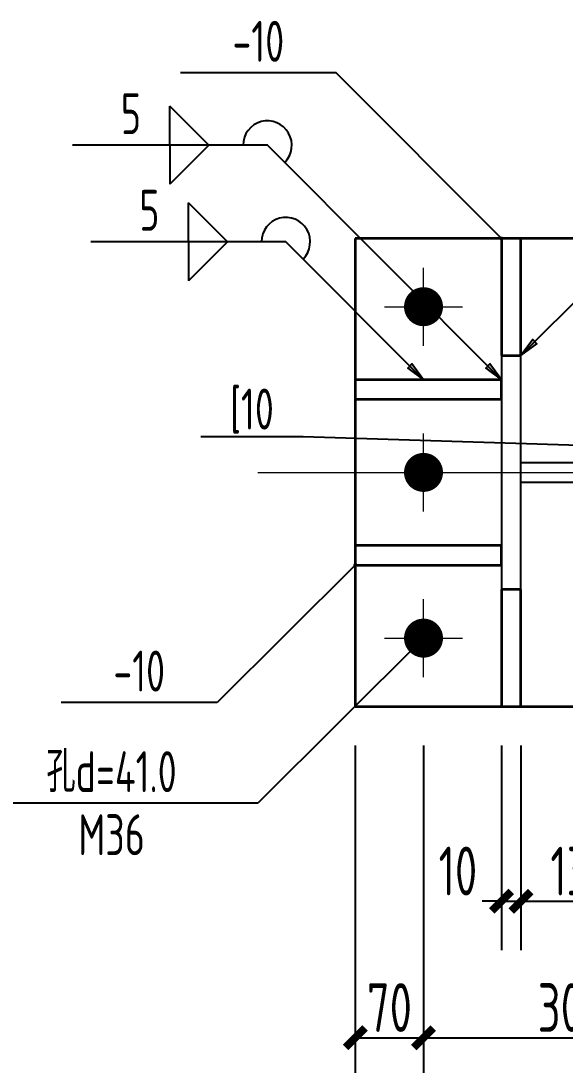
# Model space of a CAD drawing. Extents: x 69728788 to 149766163, y 20718153 to 43663798.
# Drawn here: x 74871267 to 74874059, y 21092422 to 21097778 of the extents above; entities that cross this region are included whole.
import ezdxf
from ezdxf.enums import TextEntityAlignment as Align

# ---------------------------------------------------------------- set-up
doc = ezdxf.new("R2010")
doc.units = 0
doc.header["$LTSCALE"] = 1000
doc.header["$MEASUREMENT"] = 0
doc.linetypes.add('线型2', pattern=[5, 3, -2])
doc.layers.get('0').update_dxf_attribs({"linetype": 'CONTINUOUS'})
doc.layers.get('DEFPOINTS').update_dxf_attribs({"linetype": 'CONTINUOUS'})
for name, color, linetype in [('10', 7, 'CONTINUOUS'), ('字符串标注', 253, 'CONTINUOUS'), ('尺寸标注', 253, 'CONTINUOUS'), ('焊缝标注', 253, 'CONTINUOUS'), ('螺栓孔标注', 253, 'CONTINUOUS'), ('钢板标注', 253, 'CONTINUOUS')]:
    doc.layers.add(name, color=color, linetype=linetype)
doc.layers.add('20', color=2, linetype='CONTINUOUS', lineweight=35)
doc.styles.add('PkpmHz', font='Pkpmeng', dxfattribs={"width": 0.7, "bigfont": 'hztxt'})
doc.dimstyles.new('Pkpm_1.00', dxfattribs={"dimtxt": 250, "dimasz": 100, "dimexe": 250, "dimexo": 0.0625, "dimgap": 30, "dimtad": 1, "dimdec": 0, "dimrnd": 5, "dimzin": 0, "dimdsep": 46, "dimtxsty": 'PkpmHz', "dimblk1": 'ARCHTICK', "dimblk2": 'ARCHTICK', "dimsah": 1, "dimcen": 0.09, "dimadec": 0, "dimazin": 0, "dimtfac": 1, "dimtdec": 0, "dimtmove": 2, "dimatfit": 1, "dimfxl": 1, "dimtolj": 1, "dimtzin": 0, "dimarcsym": 0})

# ---------------------------------------------------------------- blocks, each defined once
blk = doc.blocks.new('_ArchTick')
at = {"color": 0, "linetype": 'ByBlock', "const_width": 0.4}
blk.add_lwpolyline([(-0.5, -0.5), (0.5, 0.5)], dxfattribs=at)
blk = doc.blocks.new('*D2055')
at = {"layer": 'DEFPOINTS', "color": 0, "linetype": 'Continuous'}
for p in [(74873732.9, 21094262.2), (74873832.9, 21094262.2), (74873832.9, 21093262.2)]:
    blk.add_point(p, dxfattribs=at)
at = {"layer": '尺寸标注', "color": 0, "linetype": 'Continuous', "lineweight": -2}
for p, q in [((74873732.9, 21094062.2), (74873732.9, 21093012.2)), ((74873832.9, 21094062.2), (74873832.9, 21093012.2)), ((74873732.9, 21093262.2), (74873632.9, 21093262.2)), ((74873732.9, 21093262.2), (74873832.9, 21093262.2)), ((74873832.9, 21093262.2), (74873932.9, 21093262.2))]:
    blk.add_line(p, q, dxfattribs=at)
at = {"layer": '尺寸标注', "color": 0, "linetype": 'Continuous', "lineweight": -2, "xscale": 100, "yscale": 100, "zscale": 100}
blk.add_blockref('_ArchTick', (74873732.9, 21093262.2), dxfattribs=at)
at = {"layer": '尺寸标注', "color": 0, "linetype": 'Continuous', "lineweight": -2, "xscale": 100, "yscale": 100, "zscale": 100, "rotation": 180}
blk.add_blockref('_ArchTick', (74873832.9, 21093262.2), dxfattribs=at)
at = {"layer": '尺寸标注', "color": 0, "linetype": 'Continuous', "insert": (74873509.3, 21093417.5), "char_height": 250, "attachment_point": 5, "style": 'PkpmHz'}
blk.add_mtext('\\A1;10', dxfattribs=at)
blk = doc.blocks.new('*D2056')
at = {"layer": 'DEFPOINTS', "color": 0, "linetype": 'Continuous'}
for p in [(74873832.9, 21094262.2), (74874449.6, 21094262.2), (74874449.6, 21093262.2)]:
    blk.add_point(p, dxfattribs=at)
at = {"layer": '尺寸标注', "color": 0, "linetype": 'Continuous', "lineweight": -2}
for p, q in [((74873832.9, 21094062.2), (74873832.9, 21093012.2)), ((74874449.6, 21094062.2), (74874449.6, 21093012.2)), ((74873832.9, 21093262.2), (74874449.6, 21093262.2))]:
    blk.add_line(p, q, dxfattribs=at)
at = {"layer": '尺寸标注', "color": 0, "linetype": 'Continuous', "lineweight": -2, "xscale": 100, "yscale": 100, "zscale": 100, "rotation": 180}
blk.add_blockref('_ArchTick', (74873832.9, 21093262.2), dxfattribs=at)
at = {"layer": '尺寸标注', "color": 0, "linetype": 'Continuous', "lineweight": -2, "xscale": 100, "yscale": 100, "zscale": 100}
blk.add_blockref('_ArchTick', (74874449.6, 21093262.2), dxfattribs=at)
at = {"layer": '尺寸标注', "color": 0, "linetype": 'Continuous', "insert": (74874141.2, 21093417.2), "char_height": 250, "attachment_point": 5, "style": 'PkpmHz'}
blk.add_mtext('\\A1;132', dxfattribs=at)
blk = doc.blocks.new('*D2062')
at = {"layer": 'DEFPOINTS', "color": 0, "linetype": 'Continuous'}
for p in [(74872982.9, 21094262.2), (74873332.9, 21094262.2), (74873332.9, 21092562.2)]:
    blk.add_point(p, dxfattribs=at)
at = {"layer": '尺寸标注', "color": 0, "linetype": 'Continuous', "lineweight": -2}
for p, q in [((74872982.9, 21094062.2), (74872982.9, 21092312.2)), ((74873332.9, 21094062.2), (74873332.9, 21092312.2)), ((74872982.9, 21092562.2), (74873332.9, 21092562.2))]:
    blk.add_line(p, q, dxfattribs=at)
at = {"layer": '尺寸标注', "color": 0, "linetype": 'Continuous', "lineweight": -2, "xscale": 100, "yscale": 100, "zscale": 100, "rotation": 180}
blk.add_blockref('_ArchTick', (74872982.9, 21092562.2), dxfattribs=at)
at = {"layer": '尺寸标注', "color": 0, "linetype": 'Continuous', "lineweight": -2, "xscale": 100, "yscale": 100, "zscale": 100}
blk.add_blockref('_ArchTick', (74873332.9, 21092562.2), dxfattribs=at)
at = {"layer": '尺寸标注', "color": 0, "linetype": 'Continuous', "insert": (74873157.9, 21092717.2), "char_height": 250, "attachment_point": 5, "style": 'PkpmHz'}
blk.add_mtext('\\A1;70', dxfattribs=at)
blk = doc.blocks.new('*D2063')
at = {"layer": 'DEFPOINTS', "color": 0, "linetype": 'Continuous'}
for p in [(74873332.9, 21094262.2), (74874857.9, 21094262.2), (74874857.9, 21092562.2)]:
    blk.add_point(p, dxfattribs=at)
at = {"layer": '尺寸标注', "color": 0, "linetype": 'Continuous', "lineweight": -2}
for p, q in [((74873332.9, 21094062.2), (74873332.9, 21092312.2)), ((74874857.9, 21094062.2), (74874857.9, 21092312.2)), ((74873332.9, 21092562.2), (74874857.9, 21092562.2))]:
    blk.add_line(p, q, dxfattribs=at)
at = {"layer": '尺寸标注', "color": 0, "linetype": 'Continuous', "lineweight": -2, "xscale": 100, "yscale": 100, "zscale": 100, "rotation": 180}
blk.add_blockref('_ArchTick', (74873332.9, 21092562.2), dxfattribs=at)
at = {"layer": '尺寸标注', "color": 0, "linetype": 'Continuous', "lineweight": -2, "xscale": 100, "yscale": 100, "zscale": 100}
blk.add_blockref('_ArchTick', (74874857.9, 21092562.2), dxfattribs=at)
at = {"layer": '尺寸标注', "color": 0, "linetype": 'Continuous', "insert": (74874095.4, 21092717.2), "char_height": 250, "attachment_point": 5, "style": 'PkpmHz'}
blk.add_mtext('\\A1;305', dxfattribs=at)
blk = doc.blocks.new('*D2066')
at = {"layer": 'DEFPOINTS', "color": 0, "linetype": 'Continuous'}
for p in [(74872982.9, 21094262.2), (74874857.9, 21094262.2), (74874857.9, 21091862.2)]:
    blk.add_point(p, dxfattribs=at)
at = {"layer": '尺寸标注', "color": 0, "linetype": 'Continuous', "lineweight": -2}
for p, q in [((74872982.9, 21094062.2), (74872982.9, 21091612.2)), ((74874857.9, 21094062.2), (74874857.9, 21091612.2)), ((74872982.9, 21091862.2), (74874857.9, 21091862.2))]:
    blk.add_line(p, q, dxfattribs=at)
at = {"layer": '尺寸标注', "color": 0, "linetype": 'Continuous', "lineweight": -2, "xscale": 100, "yscale": 100, "zscale": 100, "rotation": 180}
blk.add_blockref('_ArchTick', (74872982.9, 21091862.2), dxfattribs=at)
at = {"layer": '尺寸标注', "color": 0, "linetype": 'Continuous', "lineweight": -2, "xscale": 100, "yscale": 100, "zscale": 100}
blk.add_blockref('_ArchTick', (74874857.9, 21091862.2), dxfattribs=at)
at = {"layer": '尺寸标注', "color": 0, "linetype": 'Continuous', "insert": (74873920.4, 21092017.2), "char_height": 250, "attachment_point": 5, "style": 'PkpmHz'}
blk.add_mtext('\\A1;375', dxfattribs=at)

msp = doc.modelspace()

# ---------------------------------------------------------------- hatches: boundary and pattern name
at = {"layer": '焊缝标注'}
for points in [[(74873832.9, 21096062.2), (74873914.2, 21096122.3), (74873893, 21096143.5)], [(74873332.9, 21095937.2), (74873272.9, 21096018.6), (74873251.7, 21095997.4)], [(74873732.9, 21095937.2), (74873672.9, 21096018.6), (74873651.7, 21095997.4)]]:
    msp.add_hatch(color=256, dxfattribs=at).paths.add_polyline_path(points)

# ---------------------------------------------------------------- linework, layer by layer
at = {"layer": '10', "lineweight": 18, "ltscale": 100}
for p, q in [((74873332.9, 21096112.2), (74873332.9, 21096512.2)), ((74873132.9, 21096312.2), (74873532.9, 21096312.2)), ((74873332.9, 21095262.2), (74873332.9, 21095662.2)), ((74873132.9, 21095462.2), (74873532.9, 21095462.2)), ((74873332.9, 21094412.2), (74873332.9, 21094812.2)), ((74873132.9, 21094612.2), (74873532.9, 21094612.2))]:
    msp.add_line(p, q, dxfattribs=at)
at = {"layer": '10', "color": 3, "ltscale": 100}
for p, q in [((74873832.9, 21096062.2), (74873732.9, 21096062.2)), ((74873732.9, 21096062.2), (74873732.9, 21094862.2)), ((74873832.9, 21094862.2), (74873832.9, 21096062.2)), ((74873832.9, 21095512.2), (74875882.9, 21095512.2)), ((74873832.9, 21095412.2), (74875882.9, 21095412.2)), ((74873732.9, 21094862.2), (74873832.9, 21094862.2))]:
    msp.add_line(p, q, dxfattribs=at)
at = {"layer": '10', "linetype": '线型2', "lineweight": 18, "ltscale": 100}
msp.add_line((74872482.9, 21095462.2), (74877232.9, 21095462.2), dxfattribs=at)
at = {"layer": '10', "color": 1, "ltscale": 100, "const_width": 100}
for points in [[(74873382.9, 21096312.2, 1), (74873282.9, 21096312.2, 1)], [(74873382.9, 21095462.2, 1), (74873282.9, 21095462.2, 1)], [(74873382.9, 21094612.2, 1), (74873282.9, 21094612.2, 1)]]:
    msp.add_lwpolyline(points, format="xyb", close=True, dxfattribs=at)
at = {"layer": '20', "ltscale": 100}
for p, q in [((74876732.9, 21096662.2), (74872982.9, 21096662.2)), ((74872982.9, 21096662.2), (74872982.9, 21094262.2)), ((74873832.9, 21096662.2), (74873732.9, 21096662.2)), ((74873732.9, 21096662.2), (74873732.9, 21096062.2)), ((74873832.9, 21096062.2), (74873832.9, 21096662.2)), ((74873732.9, 21096062.2), (74873832.9, 21096062.2)), ((74873732.9, 21095937.2), (74872982.9, 21095937.2)), ((74872982.9, 21095937.2), (74872982.9, 21095837.2)), ((74873732.9, 21095837.2), (74873732.9, 21095937.2)), ((74872982.9, 21095837.2), (74873732.9, 21095837.2)), ((74873732.9, 21095087.2), (74872982.9, 21095087.2)), ((74872982.9, 21095087.2), (74872982.9, 21094987.2)), ((74873732.9, 21094987.2), (74873732.9, 21095087.2)), ((74872982.9, 21094987.2), (74873732.9, 21094987.2)), ((74873832.9, 21094862.2), (74873732.9, 21094862.2)), ((74873732.9, 21094862.2), (74873732.9, 21094262.2)), ((74873832.9, 21094262.2), (74873832.9, 21094862.2)), ((74872982.9, 21094262.2), (74876732.9, 21094262.2)), ((74873732.9, 21094262.2), (74873832.9, 21094262.2))]:
    msp.add_line(p, q, dxfattribs=at)
at = {"layer": '字符串标注', "ltscale": 100}
for p, q in [((74872715.6, 21095645.5), (74872190.6, 21095645.5)), ((74874732.9, 21095582.2), (74872715.6, 21095645.5))]:
    msp.add_line(p, q, dxfattribs=at)
at = {"layer": '焊缝标注', "ltscale": 100}
for p, q in [((74872232.3, 21097140.7), (74872032.3, 21097340.7)), ((74872032.3, 21097140.7), (74872032.3, 21097340.7)), ((74872532.3, 21097140.7), (74871532.3, 21097140.7)), ((74872232.3, 21097140.7), (74872032.3, 21096940.7)), ((74872032.3, 21097140.7), (74872032.3, 21096940.7)), ((74873732.9, 21095937.2), (74872532.3, 21097140.7)), ((74872326.6, 21096645.2), (74872126.6, 21096845.2)), ((74872126.6, 21096645.2), (74872126.6, 21096845.2)), ((74873832.9, 21096062.2), (74874540.3, 21096769)), ((74872626.6, 21096645.2), (74871626.6, 21096645.2)), ((74872326.6, 21096645.2), (74872126.6, 21096445.2)), ((74872126.6, 21096645.2), (74872126.6, 21096445.2)), ((74873332.9, 21095937.2), (74872626.6, 21096645.2))]:
    msp.add_line(p, q, dxfattribs=at)
at = {"layer": '焊缝标注', "linetype": 'Continuous'}
for points in [[(74873832.9, 21096062.2), (74873914.2, 21096122.3), (74873893, 21096143.5)], [(74873332.9, 21095937.2), (74873272.9, 21096018.6), (74873251.7, 21095997.4)], [(74873732.9, 21095937.2), (74873672.9, 21096018.6), (74873651.7, 21095997.4)]]:
    msp.add_lwpolyline(points, close=True, dxfattribs=at)
at = {"layer": '焊缝标注', "ltscale": 100}
for centre in [(74872532.3, 21097140.7), (74872626.6, 21096645.2)]:
    msp.add_arc(centre, 125, 314.9315, 180, dxfattribs=at)
at = {"layer": '螺栓孔标注', "ltscale": 100}
for p, q in [((74873332.9, 21094612.2), (74872482.7, 21093765.4)), ((74872482.7, 21093765.4), (74870982.7, 21093765.4))]:
    msp.add_line(p, q, dxfattribs=at)
at = {"layer": '螺栓孔标注', "ltscale": 100, "const_width": 10}
msp.add_lwpolyline([(74873337.9, 21094612.2, 1), (74873327.9, 21094612.2, 1)], format="xyb", close=True, dxfattribs=at)
at = {"layer": '钢板标注', "ltscale": 100}
for p, q in [((74872885.4, 21097511.7), (74872085.4, 21097511.7)), ((74873732.9, 21096662.2), (74872885.4, 21097511.7)), ((74872982.9, 21094987.2), (74872274.4, 21094281.5)), ((74872274.4, 21094281.5), (74871474.4, 21094281.5))]:
    msp.add_line(p, q, dxfattribs=at)
at = {"layer": '钢板标注', "ltscale": 100, "const_width": 10}
for points in [[(74873737.9, 21096662.2, 1), (74873727.9, 21096662.2, 1)], [(74872987.9, 21094987.2, 1), (74872977.9, 21094987.2, 1)]]:
    msp.add_lwpolyline(points, format="xyb", close=True, dxfattribs=at)

# ---------------------------------------------------------------- texts
at = {"layer": '字符串标注', "style": 'PkpmHz', "width": 0.71}
msp.add_text('[10', height=210, dxfattribs=at).set_placement((74872453.1, 21095682.1), align=Align.CENTER)
at = {"layer": '焊缝标注', "style": 'PkpmHz', "width": 0.71}
for p in [(74871832.3, 21097197.3), (74871926.6, 21096701.8)]:
    msp.add_text('5', height=210, dxfattribs=at).set_placement(p, align=Align.CENTER)
at = {"layer": '螺栓孔标注', "style": 'PkpmHz', "width": 0.71}
msp.add_text('孔d=41.0', height=210, dxfattribs=at).set_placement((74871732.7, 21093822), align=Align.CENTER)
msp.add_text('M36', height=210, dxfattribs=at).set_placement((74871732.7, 21093708.8), align=Align.TOP_CENTER)
at = {"layer": '钢板标注', "style": 'PkpmHz', "width": 0.71}
for p in [(74872485.4, 21097568.4), (74871874.4, 21094338.1)]:
    msp.add_text('-10', height=210, dxfattribs=at).set_placement(p, align=Align.CENTER)

# ---------------------------------------------------------------- dimensions: what is measured, and where the dimension line sits
at = {"layer": '尺寸标注', "linetype": 'Continuous'}
for base, p1, p2, text, picture, middle in [((74873332.9, 21092562.2), (74872982.9, 21094262.2), (74873332.9, 21094262.2), '70', '*D2062', (74873157.9, 21092717.2)), ((74874857.9, 21091862.2), (74872982.9, 21094262.2), (74874857.9, 21094262.2), '375', '*D2066', (74873920.4, 21092017.2)), ((74874857.9, 21092562.2), (74873332.9, 21094262.2), (74874857.9, 21094262.2), '305', '*D2063', (74874095.4, 21092717.2)), ((74874449.6, 21093262.2), (74873832.9, 21094262.2), (74874449.6, 21094262.2), '132', '*D2056', (74874141.2, 21093417.2))]:
    dim = msp.add_linear_dim(base=base, p1=p1, p2=p2, text=text, dimstyle='Pkpm_1.00', override={"dimexo": 200, "dimtih": 0, "dimtoh": 0}, dxfattribs=at)
    dim.commit()
    dim.dimension.update_dxf_attribs({"geometry": picture, "text_midpoint": middle})
dim = msp.add_linear_dim(base=(74873832.9, 21093262.2), p1=(74873732.9, 21094262.2), p2=(74873832.9, 21094262.2), text='10', dimstyle='Pkpm_1.00', override={"dimexo": 200, "dimtih": 0, "dimtoh": 0}, dxfattribs=at)
dim.commit()
dim.dimension.update_dxf_attribs({"geometry": '*D2055', "text_midpoint": (74873509.3, 21093417.5), "dimtype": 160})

doc.saveas('drawing.dxf')
